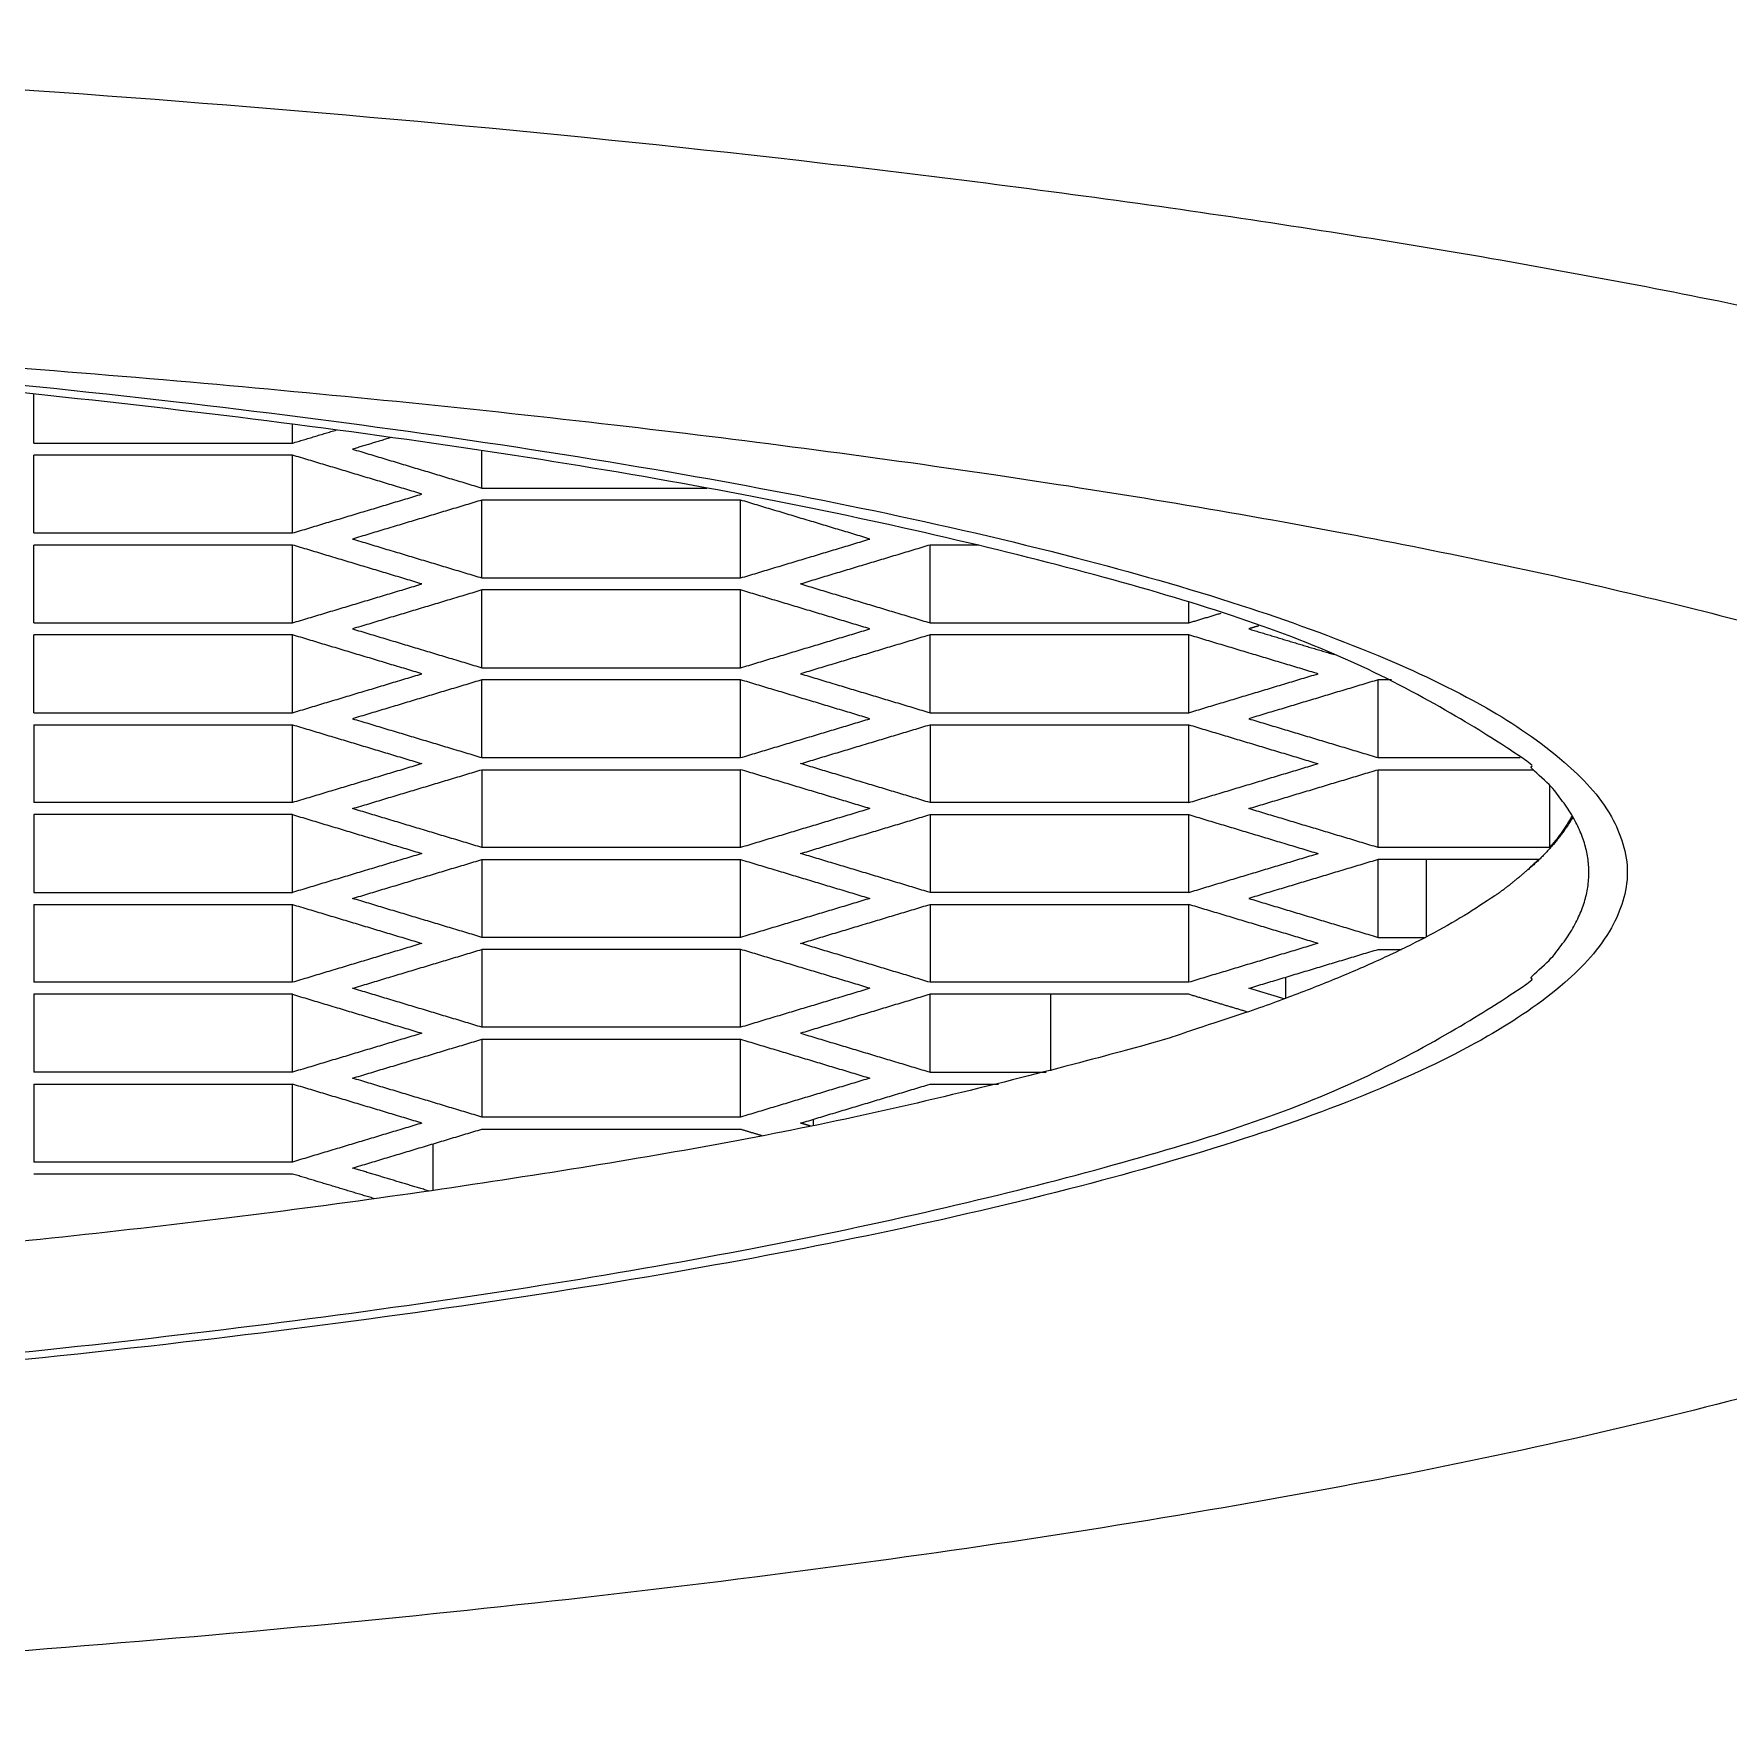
# Model space of a CAD drawing. Extents: x -13865 to -13271, y -11108 to -10688.
# Drawn here: x -13677.646 to -13673.039, y -10853.41 to -10848.847 of the extents above; entities that cross this region are included whole.
import ezdxf

# ---------------------------------------------------------------- set-up
doc = ezdxf.new("R2010")
doc.units = 0
doc.header["$LTSCALE"] = 7
doc.layers.get('0').update_dxf_attribs({"color": 2, "linetype": 'CONTINUOUS'})
doc.layers.add('DWG', color=7, linetype='CONTINUOUS')

msp = doc.modelspace()

# ---------------------------------------------------------------- linework, layer by layer
at = {"ltscale": 0.6}
for points in [[(-13677.64565, -10849.9598), (-13677.64565, -10849.89298), (-13677.64565, -10849.82617)], [(-13676.94222, -10849.9598), (-13676.94222, -10849.93401), (-13676.94222, -10849.90823)], [(-13677.64565, -10849.9598), (-13677.29393, -10849.9598), (-13676.94222, -10849.9598)], [(-13676.94222, -10849.9598), (-13676.88259, -10849.94186), (-13676.82296, -10849.92392)], [(-13676.67343, -10849.94441), (-13676.72621, -10849.96028), (-13676.77899, -10849.97616)], [(-13677.64565, -10850.20409), (-13677.64565, -10850.09831), (-13677.64565, -10849.99252)], [(-13676.94222, -10849.99252), (-13677.29393, -10849.99252), (-13677.64565, -10849.99252)], [(-13676.94222, -10850.20409), (-13676.94222, -10850.09831), (-13676.94222, -10849.99252)], [(-13676.59051, -10850.09831), (-13676.76637, -10850.04542), (-13676.94222, -10849.99252)], [(-13676.77899, -10849.97616), (-13676.60314, -10850.02905), (-13676.42728, -10850.08194)], [(-13676.42728, -10850.08194), (-13676.42728, -10850.03108), (-13676.42728, -10849.98021)], [(-13676.94222, -10850.20409), (-13676.76637, -10850.1512), (-13676.59051, -10850.09831)], [(-13676.42728, -10850.08194), (-13676.1215, -10850.08194), (-13675.81572, -10850.08194)], [(-13676.42728, -10850.11467), (-13676.60314, -10850.16756), (-13676.77899, -10850.22046)], [(-13676.42728, -10850.32624), (-13676.42728, -10850.22046), (-13676.42728, -10850.11467)], [(-13675.72386, -10850.11467), (-13676.07557, -10850.11467), (-13676.42728, -10850.11467)], [(-13675.72386, -10850.32624), (-13675.72386, -10850.22046), (-13675.72386, -10850.11467)], [(-13675.37215, -10850.22046), (-13675.548, -10850.16756), (-13675.72386, -10850.11467)], [(-13677.64565, -10850.20409), (-13677.29393, -10850.20409), (-13676.94222, -10850.20409)], [(-13677.64565, -10850.44839), (-13677.64565, -10850.3426), (-13677.64565, -10850.23682)], [(-13676.94222, -10850.23682), (-13677.29393, -10850.23682), (-13677.64565, -10850.23682)], [(-13676.94222, -10850.44839), (-13676.94222, -10850.3426), (-13676.94222, -10850.23682)], [(-13676.59051, -10850.3426), (-13676.76637, -10850.28971), (-13676.94222, -10850.23682)], [(-13676.77899, -10850.22046), (-13676.60314, -10850.27335), (-13676.42728, -10850.32624)], [(-13675.72386, -10850.32624), (-13675.548, -10850.27335), (-13675.37215, -10850.22046)], [(-13675.20892, -10850.23682), (-13675.38477, -10850.28971), (-13675.56063, -10850.3426)], [(-13675.20892, -10850.44839), (-13675.20892, -10850.3426), (-13675.20892, -10850.23682)], [(-13675.0763, -10850.23682), (-13675.14261, -10850.23682), (-13675.20892, -10850.23682)], [(-13676.42728, -10850.32624), (-13676.07557, -10850.32624), (-13675.72386, -10850.32624)], [(-13676.94222, -10850.44839), (-13676.76637, -10850.3955), (-13676.59051, -10850.3426)], [(-13676.42728, -10850.35897), (-13676.60314, -10850.41186), (-13676.77899, -10850.46475)], [(-13676.42728, -10850.57054), (-13676.42728, -10850.46475), (-13676.42728, -10850.35897)], [(-13675.72386, -10850.35897), (-13676.07557, -10850.35897), (-13676.42728, -10850.35897)], [(-13675.72386, -10850.57054), (-13675.72386, -10850.46475), (-13675.72386, -10850.35897)], [(-13675.37215, -10850.46475), (-13675.548, -10850.41186), (-13675.72386, -10850.35897)], [(-13675.56063, -10850.3426), (-13675.38477, -10850.3955), (-13675.20892, -10850.44839)], [(-13674.50549, -10850.44839), (-13674.50549, -10850.42078), (-13674.50549, -10850.39318)], [(-13674.50549, -10850.44839), (-13674.46124, -10850.43508), (-13674.41698, -10850.42177)], [(-13677.64565, -10850.44839), (-13677.29393, -10850.44839), (-13676.94222, -10850.44839)], [(-13676.77899, -10850.46475), (-13676.60314, -10850.51764), (-13676.42728, -10850.57054)], [(-13675.72386, -10850.57054), (-13675.548, -10850.51764), (-13675.37215, -10850.46475)], [(-13675.20892, -10850.44839), (-13674.85721, -10850.44839), (-13674.50549, -10850.44839)], [(-13674.31514, -10850.45659), (-13674.3287, -10850.46067), (-13674.34226, -10850.46475)], [(-13674.34226, -10850.46475), (-13674.22573, -10850.4998), (-13674.10919, -10850.53485)], [(-13677.64565, -10850.69268), (-13677.64565, -10850.5869), (-13677.64565, -10850.48112)], [(-13676.94222, -10850.48112), (-13677.29393, -10850.48112), (-13677.64565, -10850.48112)], [(-13676.94222, -10850.69268), (-13676.94222, -10850.5869), (-13676.94222, -10850.48112)], [(-13676.59051, -10850.5869), (-13676.76637, -10850.53401), (-13676.94222, -10850.48112)], [(-13675.20892, -10850.48112), (-13675.38477, -10850.53401), (-13675.56063, -10850.5869)], [(-13675.20892, -10850.69268), (-13675.20892, -10850.5869), (-13675.20892, -10850.48112)], [(-13674.50549, -10850.48112), (-13674.85721, -10850.48112), (-13675.20892, -10850.48112)], [(-13674.50549, -10850.69268), (-13674.50549, -10850.5869), (-13674.50549, -10850.48112)], [(-13674.15378, -10850.5869), (-13674.32964, -10850.53401), (-13674.50549, -10850.48112)], [(-13676.94222, -10850.69268), (-13676.76637, -10850.63979), (-13676.59051, -10850.5869)], [(-13676.42728, -10850.60327), (-13676.60314, -10850.65616), (-13676.77899, -10850.70905)], [(-13676.42728, -10850.57054), (-13676.07557, -10850.57054), (-13675.72386, -10850.57054)], [(-13676.42728, -10850.81483), (-13676.42728, -10850.70905), (-13676.42728, -10850.60327)], [(-13675.72386, -10850.60327), (-13676.07557, -10850.60327), (-13676.42728, -10850.60327)], [(-13675.72386, -10850.81483), (-13675.72386, -10850.70905), (-13675.72386, -10850.60327)], [(-13675.37215, -10850.70905), (-13675.548, -10850.65616), (-13675.72386, -10850.60327)], [(-13675.56063, -10850.5869), (-13675.38477, -10850.63979), (-13675.20892, -10850.69268)], [(-13674.50549, -10850.69268), (-13674.32964, -10850.63979), (-13674.15378, -10850.5869)], [(-13673.99055, -10850.60327), (-13674.16641, -10850.65616), (-13674.34226, -10850.70905)], [(-13673.99055, -10850.81483), (-13673.99055, -10850.70905), (-13673.99055, -10850.60327)], [(-13673.9536, -10850.60327), (-13673.97208, -10850.60327), (-13673.99055, -10850.60327)], [(-13677.64565, -10850.69268), (-13677.29393, -10850.69268), (-13676.94222, -10850.69268)], [(-13675.20892, -10850.69268), (-13674.85721, -10850.69268), (-13674.50549, -10850.69268)], [(-13677.64565, -10850.72541), (-13677.64565, -10850.8312), (-13677.64565, -10850.93698)], [(-13677.64565, -10850.72541), (-13677.29393, -10850.72541), (-13676.94222, -10850.72541)], [(-13676.94222, -10850.93698), (-13676.94222, -10850.8312), (-13676.94222, -10850.72541)], [(-13676.94222, -10850.72541), (-13676.76637, -10850.77831), (-13676.59051, -10850.8312)], [(-13676.77899, -10850.70905), (-13676.60314, -10850.76194), (-13676.42728, -10850.81483)], [(-13675.72386, -10850.81483), (-13675.548, -10850.76194), (-13675.37215, -10850.70905)], [(-13675.56063, -10850.8312), (-13675.38477, -10850.77831), (-13675.20892, -10850.72541)], [(-13675.20892, -10850.72541), (-13675.20892, -10850.8312), (-13675.20892, -10850.93698)], [(-13675.20892, -10850.72541), (-13674.85721, -10850.72541), (-13674.50549, -10850.72541)], [(-13674.50549, -10850.93698), (-13674.50549, -10850.8312), (-13674.50549, -10850.72541)], [(-13674.50549, -10850.72541), (-13674.32964, -10850.77831), (-13674.15378, -10850.8312)], [(-13674.34226, -10850.70905), (-13674.16641, -10850.76194), (-13673.99055, -10850.81483)], [(-13676.59051, -10850.8312), (-13676.76637, -10850.88409), (-13676.94222, -10850.93698)], [(-13676.42728, -10850.81483), (-13676.07557, -10850.81483), (-13675.72386, -10850.81483)], [(-13675.20892, -10850.93698), (-13675.38477, -10850.88409), (-13675.56063, -10850.8312)], [(-13674.50549, -10850.93698), (-13674.32964, -10850.88409), (-13674.15378, -10850.8312)], [(-13673.99055, -10850.81483), (-13673.79728, -10850.81483), (-13673.604, -10850.81483)], [(-13676.77899, -10850.95334), (-13676.60314, -10850.90045), (-13676.42728, -10850.84756)], [(-13676.42728, -10850.84756), (-13676.42728, -10850.95334), (-13676.42728, -10851.05913)], [(-13676.42728, -10850.84756), (-13676.07557, -10850.84756), (-13675.72386, -10850.84756)], [(-13675.72386, -10851.05913), (-13675.72386, -10850.95334), (-13675.72386, -10850.84756)], [(-13675.37215, -10850.95334), (-13675.548, -10850.90045), (-13675.72386, -10850.84756)], [(-13674.34226, -10850.95334), (-13674.16641, -10850.90045), (-13673.99055, -10850.84756)], [(-13673.99055, -10851.05913), (-13673.99055, -10850.95334), (-13673.99055, -10850.84756)], [(-13673.99055, -10850.84756), (-13673.77857, -10850.84756), (-13673.56659, -10850.84756)], [(-13673.52395, -10850.89053), (-13673.52395, -10850.97483), (-13673.52395, -10851.05913)], [(-13676.94222, -10850.93698), (-13677.29393, -10850.93698), (-13677.64565, -10850.93698)], [(-13677.64565, -10850.96971), (-13677.64565, -10851.07549), (-13677.64565, -10851.18128)], [(-13676.94222, -10850.96971), (-13677.29393, -10850.96971), (-13677.64565, -10850.96971)], [(-13676.94222, -10851.18128), (-13676.94222, -10851.07549), (-13676.94222, -10850.96971)], [(-13676.94222, -10850.96971), (-13676.76637, -10851.0226), (-13676.59051, -10851.07549)], [(-13676.42728, -10851.05913), (-13676.60314, -10851.00624), (-13676.77899, -10850.95334)], [(-13675.37215, -10850.95334), (-13675.548, -10851.00624), (-13675.72386, -10851.05913)], [(-13675.56063, -10851.07549), (-13675.38477, -10851.0226), (-13675.20892, -10850.96971)], [(-13674.50549, -10850.93698), (-13674.85721, -10850.93698), (-13675.20892, -10850.93698)], [(-13675.20892, -10850.96971), (-13675.20892, -10851.07549), (-13675.20892, -10851.18128)], [(-13675.20892, -10850.96971), (-13674.85721, -10850.96971), (-13674.50549, -10850.96971)], [(-13674.50549, -10851.18128), (-13674.50549, -10851.07549), (-13674.50549, -10850.96971)], [(-13674.50549, -10850.96971), (-13674.32964, -10851.0226), (-13674.15378, -10851.07549)], [(-13673.99055, -10851.05913), (-13674.16641, -10851.00624), (-13674.34226, -10850.95334)], [(-13675.72386, -10851.05913), (-13676.07557, -10851.05913), (-13676.42728, -10851.05913)], [(-13673.52395, -10851.05913), (-13673.75725, -10851.05913), (-13673.99055, -10851.05913)], [(-13676.59051, -10851.07549), (-13676.76637, -10851.12838), (-13676.94222, -10851.18128)], [(-13676.77899, -10851.19764), (-13676.60314, -10851.14475), (-13676.42728, -10851.09186)], [(-13676.42728, -10851.09186), (-13676.42728, -10851.19764), (-13676.42728, -10851.30342)], [(-13676.42728, -10851.09186), (-13676.07557, -10851.09186), (-13675.72386, -10851.09186)], [(-13675.72386, -10851.30342), (-13675.72386, -10851.19764), (-13675.72386, -10851.09186)], [(-13675.72386, -10851.09186), (-13675.548, -10851.14475), (-13675.37215, -10851.19764)], [(-13675.20892, -10851.18128), (-13675.38477, -10851.12838), (-13675.56063, -10851.07549)], [(-13674.50549, -10851.18128), (-13674.32964, -10851.12838), (-13674.15378, -10851.07549)], [(-13673.99055, -10851.09186), (-13674.16641, -10851.14475), (-13674.34226, -10851.19764)], [(-13673.99055, -10851.30342), (-13673.99055, -10851.19764), (-13673.99055, -10851.09186)], [(-13673.55468, -10851.09186), (-13673.77262, -10851.09186), (-13673.99055, -10851.09186)], [(-13673.85856, -10851.3018), (-13673.85856, -10851.19683), (-13673.85856, -10851.09186)], [(-13677.64565, -10851.18128), (-13677.29393, -10851.18128), (-13676.94222, -10851.18128)], [(-13676.42728, -10851.30342), (-13676.60314, -10851.25053), (-13676.77899, -10851.19764)], [(-13675.37215, -10851.19764), (-13675.548, -10851.25053), (-13675.72386, -10851.30342)], [(-13674.50549, -10851.18128), (-13674.85721, -10851.18128), (-13675.20892, -10851.18128)], [(-13674.34226, -10851.19764), (-13674.16641, -10851.25053), (-13673.99055, -10851.30342)], [(-13677.64565, -10851.21401), (-13677.64565, -10851.31979), (-13677.64565, -10851.42557)], [(-13677.64565, -10851.21401), (-13677.29393, -10851.21401), (-13676.94222, -10851.21401)], [(-13676.94222, -10851.42557), (-13676.94222, -10851.31979), (-13676.94222, -10851.21401)], [(-13676.94222, -10851.21401), (-13676.76637, -10851.2669), (-13676.59051, -10851.31979)], [(-13675.56063, -10851.31979), (-13675.38477, -10851.2669), (-13675.20892, -10851.21401)], [(-13675.20892, -10851.21401), (-13675.20892, -10851.31979), (-13675.20892, -10851.42557)], [(-13675.20892, -10851.21401), (-13674.85721, -10851.21401), (-13674.50549, -10851.21401)], [(-13674.50549, -10851.42557), (-13674.50549, -10851.31979), (-13674.50549, -10851.21401)], [(-13674.15378, -10851.31979), (-13674.32964, -10851.2669), (-13674.50549, -10851.21401)], [(-13675.72386, -10851.30342), (-13676.07557, -10851.30342), (-13676.42728, -10851.30342)], [(-13673.99055, -10851.30342), (-13673.92611, -10851.30342), (-13673.86166, -10851.30342)], [(-13676.59051, -10851.31979), (-13676.76637, -10851.37268), (-13676.94222, -10851.42557)], [(-13676.77899, -10851.44194), (-13676.60314, -10851.38905), (-13676.42728, -10851.33615)], [(-13676.42728, -10851.33615), (-13676.42728, -10851.44194), (-13676.42728, -10851.54772)], [(-13675.72386, -10851.33615), (-13676.07557, -10851.33615), (-13676.42728, -10851.33615)], [(-13675.72386, -10851.54772), (-13675.72386, -10851.44194), (-13675.72386, -10851.33615)], [(-13675.37215, -10851.44194), (-13675.548, -10851.38905), (-13675.72386, -10851.33615)], [(-13675.20892, -10851.42557), (-13675.38477, -10851.37268), (-13675.56063, -10851.31979)], [(-13674.15378, -10851.31979), (-13674.32964, -10851.37268), (-13674.50549, -10851.42557)], [(-13674.34226, -10851.44194), (-13674.16641, -10851.38905), (-13673.99055, -10851.33615)], [(-13673.99055, -10851.33615), (-13673.95854, -10851.33615), (-13673.92653, -10851.33615)], [(-13676.94222, -10851.42557), (-13677.29393, -10851.42557), (-13677.64565, -10851.42557)], [(-13676.42728, -10851.54772), (-13676.60314, -10851.49483), (-13676.77899, -10851.44194)], [(-13675.37215, -10851.44194), (-13675.548, -10851.49483), (-13675.72386, -10851.54772)], [(-13674.50549, -10851.42557), (-13674.85721, -10851.42557), (-13675.20892, -10851.42557)], [(-13674.24611, -10851.47086), (-13674.29419, -10851.4564), (-13674.34226, -10851.44194)], [(-13674.24206, -10851.4118), (-13674.24206, -10851.44058), (-13674.24206, -10851.46936)], [(-13677.64565, -10851.4583), (-13677.64565, -10851.56409), (-13677.64565, -10851.66987)], [(-13676.94222, -10851.4583), (-13677.29393, -10851.4583), (-13677.64565, -10851.4583)], [(-13676.94222, -10851.66987), (-13676.94222, -10851.56409), (-13676.94222, -10851.4583)], [(-13676.94222, -10851.4583), (-13676.76637, -10851.51119), (-13676.59051, -10851.56409)], [(-13675.20892, -10851.4583), (-13675.38477, -10851.51119), (-13675.56063, -10851.56409)], [(-13675.20892, -10851.66987), (-13675.20892, -10851.56409), (-13675.20892, -10851.4583)], [(-13674.50549, -10851.4583), (-13674.85721, -10851.4583), (-13675.20892, -10851.4583)], [(-13674.88002, -10851.66642), (-13674.88002, -10851.56236), (-13674.88002, -10851.4583)], [(-13674.3455, -10851.50642), (-13674.42549, -10851.48236), (-13674.50549, -10851.4583)], [(-13676.59051, -10851.56409), (-13676.76637, -10851.61698), (-13676.94222, -10851.66987)], [(-13676.77899, -10851.68623), (-13676.60314, -10851.63334), (-13676.42728, -10851.58045)], [(-13675.72386, -10851.54772), (-13676.07557, -10851.54772), (-13676.42728, -10851.54772)], [(-13676.42728, -10851.58045), (-13676.42728, -10851.68623), (-13676.42728, -10851.79202)], [(-13676.42728, -10851.58045), (-13676.07557, -10851.58045), (-13675.72386, -10851.58045)], [(-13675.72386, -10851.79202), (-13675.72386, -10851.68623), (-13675.72386, -10851.58045)], [(-13675.72386, -10851.58045), (-13675.548, -10851.63334), (-13675.37215, -10851.68623)], [(-13675.56063, -10851.56409), (-13675.38477, -10851.61698), (-13675.20892, -10851.66987)], [(-13676.94222, -10851.66987), (-13677.29393, -10851.66987), (-13677.64565, -10851.66987)], [(-13675.20892, -10851.66987), (-13675.05108, -10851.66987), (-13674.89324, -10851.66987)], [(-13677.64565, -10851.7026), (-13677.64565, -10851.80838), (-13677.64565, -10851.91417)], [(-13677.64565, -10851.7026), (-13677.29393, -10851.7026), (-13676.94222, -10851.7026)], [(-13676.94222, -10851.91417), (-13676.94222, -10851.80838), (-13676.94222, -10851.7026)], [(-13676.59051, -10851.80838), (-13676.76637, -10851.75549), (-13676.94222, -10851.7026)], [(-13676.42728, -10851.79202), (-13676.60314, -10851.73913), (-13676.77899, -10851.68623)], [(-13675.37215, -10851.68623), (-13675.548, -10851.73913), (-13675.72386, -10851.79202)], [(-13675.56063, -10851.80838), (-13675.38477, -10851.75549), (-13675.20892, -10851.7026)], [(-13675.20892, -10851.7026), (-13675.11588, -10851.7026), (-13675.02284, -10851.7026)], [(-13676.59051, -10851.80838), (-13676.76637, -10851.86127), (-13676.94222, -10851.91417)], [(-13675.72386, -10851.79202), (-13676.07557, -10851.79202), (-13676.42728, -10851.79202)], [(-13675.53422, -10851.81633), (-13675.54742, -10851.81235), (-13675.56063, -10851.80838)], [(-13675.52667, -10851.79817), (-13675.52667, -10851.80648), (-13675.52667, -10851.8148)], [(-13676.77899, -10851.93053), (-13676.60314, -10851.87764), (-13676.42728, -10851.82475)], [(-13676.42728, -10851.82475), (-13676.07557, -10851.82475), (-13675.72386, -10851.82475)], [(-13675.72386, -10851.82475), (-13675.69476, -10851.8335), (-13675.66565, -10851.84225)], [(-13676.56106, -10851.86498), (-13676.56106, -10851.92848), (-13676.56106, -10851.99198)], [(-13676.94222, -10851.91417), (-13677.29393, -10851.91417), (-13677.64565, -10851.91417)], [(-13676.94222, -10851.94689), (-13677.29393, -10851.94689), (-13677.64565, -10851.94689)], [(-13676.71831, -10852.01424), (-13676.83027, -10851.98057), (-13676.94222, -10851.94689)], [(-13676.57025, -10851.99331), (-13676.67462, -10851.96192), (-13676.77899, -10851.93053)]]:
    msp.add_open_spline(points, degree=2, dxfattribs=at)
for points, weights in [([(-13673.46052, -10850.9762), (-13673.50989, -10851.05791), (-13673.58282, -10851.11951)], [1, 0.986756824, 1]), ([(-13673.46274, -10850.97239), (-13673.48845, -10851.01921), (-13673.52395, -10851.05913)], [1, 0.993692573485, 1]), ([(-13673.67325, -10851.19051), (-13673.60992, -10851.14604), (-13673.55468, -10851.09186)], [1, 0.996660464943, 1])]:
    msp.add_rational_spline(points, weights, degree=2, dxfattribs=at)
msp.add_rational_spline([(-13673.67341, -10851.19029), (-13675.31839, -10852.34487), (-13682.1678, -10852.34487), (-13688.93269, -10852.34487), (-13690.63628, -10851.20802)], [0.919661735513, 0.755159574898, 1, 0.75744780317, 0.91662268234], degree=2, knots=[-34.3485945, -34.3485945, -34.3485945, -18.7090217, -18.7090217, -3.2156131, -3.2156131, -3.2156131], dxfattribs=at)
at = {"layer": 'DWG'}
for points, knots in [([(-13682.1678, -10848.84721), (-13681.38732, -10848.84721), (-13679.85528, -10848.87291), (-13677.63141, -10848.9878), (-13675.87415, -10849.14698), (-13674.57772, -10849.31269), (-13673.70739, -10849.44856), (-13672.91829, -10849.59826), (-13672.21786, -10849.76026), (-13671.61263, -10849.93283), (-13671.10766, -10850.11419), (-13670.70728, -10850.30247), (-13670.4458, -10850.47426), (-13670.29882, -10850.61822), (-13670.22419, -10850.72059), (-13670.17833, -10850.82486), (-13670.1678, -10850.89656), (-13670.1678, -10850.93098)], [0, 0, 0, 0, 0.1876335, 0.3682777, 0.5352454, 0.6116701, 0.6824544, 0.746982, 0.8047184, 0.8552292, 0.898211, 0.9335495, 0.9614507, 0.9728666, 0.9828443, 0.9917249, 1, 1, 1, 1]), ([(-13691.02231, -10851.12704), (-13691.02305, -10851.18041), (-13690.98363, -10851.29637), (-13690.84133, -10851.44781), (-13690.62305, -10851.59159), (-13690.32589, -10851.73112), (-13689.95186, -10851.86489), (-13689.31188, -10852.04643), (-13688.34685, -10852.24138), (-13687.01938, -10852.42459), (-13685.50855, -10852.56139), (-13683.87069, -10852.64559), (-13682.16539, -10852.67441), (-13680.45799, -10852.6454), (-13678.81397, -10852.56061), (-13677.29868, -10852.42256), (-13675.97152, -10852.23873), (-13675.00988, -10852.04284), (-13674.37481, -10851.8623), (-13674.00385, -10851.72848), (-13673.70935, -10851.58984), (-13673.49257, -10851.44626), (-13673.35167, -10851.29576), (-13673.29545, -10851.12746), (-13673.35181, -10850.95627), (-13673.4945, -10850.80735), (-13673.71244, -10850.66176), (-13674.00972, -10850.52347), (-13674.3836, -10850.38891), (-13675.0237, -10850.20786), (-13675.98872, -10850.01258), (-13677.31624, -10849.82959), (-13678.82703, -10849.69263), (-13680.46491, -10849.60854), (-13682.1702, -10849.57966), (-13683.8776, -10849.6087), (-13685.52162, -10849.69347), (-13687.03692, -10849.83153), (-13688.36407, -10850.01535), (-13689.32568, -10850.21125), (-13689.96073, -10850.3918), (-13690.33175, -10850.5256), (-13690.62636, -10850.6643), (-13690.84302, -10850.80773), (-13690.98397, -10850.95852), (-13691.02307, -10851.07394), (-13691.02231, -10851.12704)], [0, 0, 0, 0, 0.1587165, 0.3565888, 0.6146475, 0.9412355, 1.3388856, 1.8060348, 2.9356269, 4.2901658, 5.8250622, 7.485466, 9.2095623, 10.9408816, 12.6076934, 14.1473713, 15.5045493, 16.6257971, 17.0894137, 17.484022, 17.8081211, 18.0643489, 18.2610944, 18.4191535, 18.5779376, 18.7758445, 19.0338375, 19.3603357, 19.7579613, 20.2251454, 21.3548456, 22.7093717, 24.2442128, 25.9046323, 27.6287596, 29.3600569, 31.0268499, 32.5665658, 33.9237533, 35.0449244, 35.508523, 35.9031648, 36.2273505, 36.4836337, 36.6803344, 36.8383224, 36.8383224, 36.8383224, 36.8383224]), ([(-13682.1678, -10849.58943), (-13681.31335, -10849.58943), (-13680.04574, -10849.61467), (-13678.3845, -10849.70131), (-13677.20491, -10849.79001), (-13676.09372, -10849.90184), (-13675.0662, -10850.03517), (-13674.13639, -10850.18803), (-13673.31696, -10850.35813), (-13672.61857, -10850.5428), (-13672.05048, -10850.73931), (-13671.66593, -10850.921), (-13671.43498, -10851.07615), (-13671.31052, -10851.1861), (-13671.22244, -10851.2984), (-13671.17204, -10851.41415), (-13671.16265, -10851.53275), (-13671.19537, -10851.6501), (-13671.26711, -10851.76379), (-13671.37556, -10851.87467), (-13671.52022, -10851.9835), (-13671.63195, -10852.04968), (-13671.69328, -10852.08289)], [0, 0, 0, 0, 0.2091151, 0.3101768, 0.407096, 0.4985916, 0.5834681, 0.6606385, 0.7291511, 0.7882232, 0.8372966, 0.8761493, 0.8918531, 0.9052496, 0.9166342, 0.9265217, 0.9357055, 0.9451683, 0.9558126, 0.9682732, 0.9829322, 1, 1, 1, 1]), ([(-13671.69328, -10852.08289), (-13671.78965, -10852.13507), (-13672.0057, -10852.23583), (-13672.36641, -10852.37091), (-13672.78743, -10852.50097), (-13673.4589, -10852.67491), (-13674.43, -10852.8679), (-13675.73511, -10853.05857), (-13677.19894, -10853.21242), (-13679.35923, -10853.36604), (-13681.03098, -10853.40969), (-13682.1678, -10853.40969)], [0, 0, 0, 0, 0.0309601, 0.0672253, 0.1087474, 0.1553872, 0.2631279, 0.3882398, 0.5278987, 0.6788426, 1, 1, 1, 1])]:
    msp.add_open_spline(points, degree=3, knots=knots, dxfattribs=at)
msp.add_rational_spline([(-13690.91829, -10851.12704), (-13690.91829, -10849.60754), (-13682.1678, -10849.60754), (-13673.4173, -10849.60754), (-13673.4173, -10851.12704), (-13673.4173, -10852.64655), (-13682.1678, -10852.64655), (-13690.91829, -10852.64655), (-13690.91829, -10851.12704)], [1, 0.707106781187, 1, 0.707106781187, 1, 0.707106781187, 1, 0.707106781187, 1], degree=2, knots=[-74.8360867, -74.8360867, -74.8360867, -56.127065, -56.127065, -37.4180433, -37.4180433, -18.7090217, -18.7090217, 0, 0, 0], dxfattribs=at)

doc.saveas('drawing.dxf')
